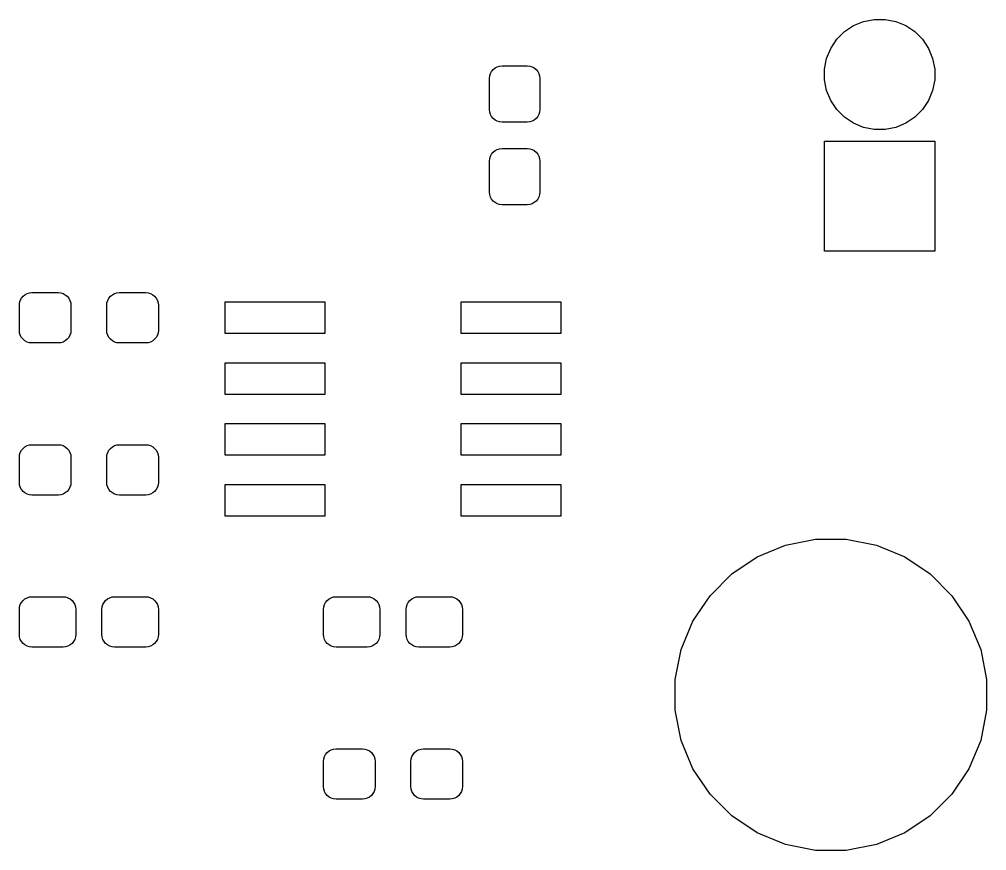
# Model space of a CAD drawing. Extents: x 128.6 to 171.8, y -151.5 to -77.1.
# Drawn here: x 151.58 to 171.78, y -151.46 to -134.1 of the extents above; entities that cross this region are included whole.
import ezdxf

# ---------------------------------------------------------------- set-up
doc = ezdxf.new("R2010")
doc.units = 0
doc.layers.add('BLACK', color=7, linetype='CONTINUOUS')

msp = doc.modelspace()

# ---------------------------------------------------------------- linework, layer by layer
at = {"layer": 'BLACK', "linetype": 'CONTINUOUS'}
for p, q in [((168.811, -134.361), (169, -134.235)), ((169, -134.235), (169.209, -134.148)), ((169.209, -134.148), (169.432, -134.104)), ((169.432, -134.104), (169.658, -134.104)), ((169.658, -134.104), (169.881, -134.148)), ((169.881, -134.148), (170.09, -134.235)), ((170.09, -134.235), (170.279, -134.361)), ((168.651, -134.521), (168.811, -134.361)), ((170.279, -134.361), (170.439, -134.521)), ((168.525, -134.71), (168.651, -134.521)), ((170.439, -134.521), (170.565, -134.71)), ((168.438, -134.919), (168.525, -134.71)), ((170.565, -134.71), (170.652, -134.919)), ((161.516, -135.119), (161.561, -135.094)), ((161.561, -135.094), (161.611, -135.079)), ((161.611, -135.079), (161.662, -135.074)), ((161.662, -135.074), (162.188, -135.074)), ((162.188, -135.074), (162.239, -135.079)), ((162.239, -135.079), (162.289, -135.094)), ((162.289, -135.094), (162.334, -135.119)), ((168.394, -135.142), (168.438, -134.919)), ((170.652, -134.919), (170.696, -135.142)), ((161.399, -135.337), (161.404, -135.286)), ((161.404, -135.286), (161.419, -135.236)), ((161.419, -135.236), (161.444, -135.191)), ((161.444, -135.191), (161.476, -135.151)), ((161.476, -135.151), (161.516, -135.119)), ((162.334, -135.119), (162.374, -135.151)), ((162.374, -135.151), (162.406, -135.191)), ((162.406, -135.191), (162.431, -135.236)), ((162.431, -135.236), (162.446, -135.286)), ((162.446, -135.286), (162.451, -135.337)), ((168.394, -135.368), (168.394, -135.142)), ((170.696, -135.142), (170.696, -135.368)), ((161.399, -135.988), (161.399, -135.337)), ((162.451, -135.337), (162.451, -135.988)), ((168.438, -135.591), (168.394, -135.368)), ((170.696, -135.368), (170.652, -135.591)), ((168.525, -135.8), (168.438, -135.591)), ((170.652, -135.591), (170.565, -135.8)), ((168.651, -135.989), (168.525, -135.8)), ((170.565, -135.8), (170.439, -135.989)), ((161.404, -136.039), (161.399, -135.988)), ((161.419, -136.089), (161.404, -136.039)), ((161.444, -136.134), (161.419, -136.089)), ((162.431, -136.089), (162.406, -136.134)), ((162.446, -136.039), (162.431, -136.089)), ((162.451, -135.988), (162.446, -136.039)), ((168.811, -136.149), (168.651, -135.989)), ((170.439, -135.989), (170.279, -136.149)), ((161.476, -136.174), (161.444, -136.134)), ((161.516, -136.206), (161.476, -136.174)), ((161.561, -136.231), (161.516, -136.206)), ((161.611, -136.246), (161.561, -136.231)), ((161.662, -136.251), (161.611, -136.246)), ((162.188, -136.251), (161.662, -136.251)), ((162.239, -136.246), (162.188, -136.251)), ((162.289, -136.231), (162.239, -136.246)), ((162.334, -136.206), (162.289, -136.231)), ((162.374, -136.174), (162.334, -136.206)), ((162.406, -136.134), (162.374, -136.174)), ((169, -136.275), (168.811, -136.149)), ((169.209, -136.362), (169, -136.275)), ((170.09, -136.275), (169.881, -136.362)), ((170.279, -136.149), (170.09, -136.275)), ((169.432, -136.406), (169.209, -136.362)), ((169.658, -136.406), (169.432, -136.406)), ((169.881, -136.362), (169.658, -136.406)), ((168.394, -138.946), (168.394, -136.644)), ((168.394, -136.644), (170.696, -136.644)), ((170.696, -136.644), (170.696, -138.946)), ((161.419, -136.961), (161.444, -136.916)), ((161.444, -136.916), (161.476, -136.876)), ((161.476, -136.876), (161.516, -136.844)), ((161.516, -136.844), (161.561, -136.819)), ((161.561, -136.819), (161.611, -136.804)), ((161.611, -136.804), (161.662, -136.799)), ((161.662, -136.799), (162.188, -136.799)), ((162.188, -136.799), (162.239, -136.804)), ((162.239, -136.804), (162.289, -136.819)), ((162.289, -136.819), (162.334, -136.844)), ((162.334, -136.844), (162.374, -136.876)), ((162.374, -136.876), (162.406, -136.916)), ((162.406, -136.916), (162.431, -136.961)), ((161.399, -137.062), (161.404, -137.011)), ((161.399, -137.713), (161.399, -137.062)), ((161.404, -137.011), (161.419, -136.961)), ((162.431, -136.961), (162.446, -137.011)), ((162.446, -137.011), (162.451, -137.062)), ((162.451, -137.062), (162.451, -137.713)), ((161.404, -137.764), (161.399, -137.713)), ((162.451, -137.713), (162.446, -137.764)), ((161.419, -137.814), (161.404, -137.764)), ((161.444, -137.859), (161.419, -137.814)), ((161.476, -137.899), (161.444, -137.859)), ((161.516, -137.931), (161.476, -137.899)), ((161.561, -137.956), (161.516, -137.931)), ((162.334, -137.931), (162.289, -137.956)), ((162.374, -137.899), (162.334, -137.931)), ((162.406, -137.859), (162.374, -137.899)), ((162.431, -137.814), (162.406, -137.859)), ((162.446, -137.764), (162.431, -137.814)), ((161.611, -137.971), (161.561, -137.956)), ((161.662, -137.976), (161.611, -137.971)), ((162.188, -137.976), (161.662, -137.976)), ((162.239, -137.971), (162.188, -137.976)), ((162.289, -137.956), (162.239, -137.971)), ((170.696, -138.946), (168.394, -138.946)), ((151.604, -139.971), (151.629, -139.926)), ((151.629, -139.926), (151.661, -139.886)), ((151.661, -139.886), (151.701, -139.854)), ((151.701, -139.854), (151.746, -139.829)), ((151.746, -139.829), (151.796, -139.814)), ((151.796, -139.814), (151.847, -139.809)), ((151.847, -139.809), (152.398, -139.809)), ((152.398, -139.809), (152.449, -139.814)), ((152.449, -139.814), (152.499, -139.829)), ((152.499, -139.829), (152.544, -139.854)), ((152.544, -139.854), (152.584, -139.886)), ((152.584, -139.886), (152.616, -139.926)), ((152.616, -139.926), (152.641, -139.971)), ((153.429, -139.971), (153.454, -139.926)), ((153.454, -139.926), (153.486, -139.886)), ((153.486, -139.886), (153.526, -139.854)), ((153.526, -139.854), (153.571, -139.829)), ((153.571, -139.829), (153.621, -139.814)), ((153.621, -139.814), (153.672, -139.809)), ((153.672, -139.809), (154.223, -139.809)), ((154.223, -139.809), (154.274, -139.814)), ((154.274, -139.814), (154.324, -139.829)), ((154.324, -139.829), (154.369, -139.854)), ((154.369, -139.854), (154.409, -139.886)), ((154.409, -139.886), (154.441, -139.926)), ((154.441, -139.926), (154.466, -139.971)), ((151.584, -140.072), (151.589, -140.021)), ((151.584, -140.598), (151.584, -140.072)), ((151.589, -140.021), (151.604, -139.971)), ((152.641, -139.971), (152.656, -140.021)), ((152.656, -140.021), (152.661, -140.072)), ((152.661, -140.072), (152.661, -140.598)), ((153.409, -140.072), (153.414, -140.021)), ((153.409, -140.598), (153.409, -140.072)), ((153.414, -140.021), (153.429, -139.971)), ((154.466, -139.971), (154.481, -140.021)), ((154.481, -140.021), (154.486, -140.072)), ((154.486, -140.072), (154.486, -140.598)), ((155.88, -140.665), (155.88, -140.005)), ((155.88, -140.005), (157.963, -140.005)), ((157.963, -140.005), (157.963, -140.665)), ((160.807, -140.665), (160.807, -140.005)), ((160.807, -140.005), (162.89, -140.005)), ((162.89, -140.005), (162.89, -140.665)), ((151.589, -140.649), (151.584, -140.598)), ((151.604, -140.699), (151.589, -140.649)), ((151.629, -140.744), (151.604, -140.699)), ((151.661, -140.784), (151.629, -140.744)), ((152.616, -140.744), (152.584, -140.784)), ((152.641, -140.699), (152.616, -140.744)), ((152.656, -140.649), (152.641, -140.699)), ((152.661, -140.598), (152.656, -140.649)), ((153.414, -140.649), (153.409, -140.598)), ((153.429, -140.699), (153.414, -140.649)), ((153.454, -140.744), (153.429, -140.699)), ((153.486, -140.784), (153.454, -140.744)), ((154.441, -140.744), (154.409, -140.784)), ((154.466, -140.699), (154.441, -140.744)), ((154.481, -140.649), (154.466, -140.699)), ((154.486, -140.598), (154.481, -140.649)), ((157.963, -140.665), (155.88, -140.665)), ((162.89, -140.665), (160.807, -140.665)), ((151.701, -140.816), (151.661, -140.784)), ((151.746, -140.841), (151.701, -140.816)), ((151.796, -140.856), (151.746, -140.841)), ((151.847, -140.861), (151.796, -140.856)), ((152.398, -140.861), (151.847, -140.861)), ((152.449, -140.856), (152.398, -140.861)), ((152.499, -140.841), (152.449, -140.856)), ((152.544, -140.816), (152.499, -140.841)), ((152.584, -140.784), (152.544, -140.816)), ((153.526, -140.816), (153.486, -140.784)), ((153.571, -140.841), (153.526, -140.816)), ((153.621, -140.856), (153.571, -140.841)), ((153.672, -140.861), (153.621, -140.856)), ((154.223, -140.861), (153.672, -140.861)), ((154.274, -140.856), (154.223, -140.861)), ((154.324, -140.841), (154.274, -140.856)), ((154.369, -140.816), (154.324, -140.841)), ((154.409, -140.784), (154.369, -140.816)), ((155.88, -141.935), (155.88, -141.275)), ((155.88, -141.275), (157.963, -141.275)), ((157.963, -141.275), (157.963, -141.935)), ((160.807, -141.935), (160.807, -141.275)), ((160.807, -141.275), (162.89, -141.275)), ((162.89, -141.275), (162.89, -141.935)), ((157.963, -141.935), (155.88, -141.935)), ((162.89, -141.935), (160.807, -141.935)), ((155.88, -143.205), (155.88, -142.545)), ((155.88, -142.545), (157.963, -142.545)), ((157.963, -142.545), (157.963, -143.205)), ((160.807, -143.205), (160.807, -142.545)), ((160.807, -142.545), (162.89, -142.545)), ((162.89, -142.545), (162.89, -143.205)), ((151.796, -142.989), (151.847, -142.984)), ((151.847, -142.984), (152.398, -142.984)), ((152.398, -142.984), (152.449, -142.989)), ((153.621, -142.989), (153.672, -142.984)), ((153.672, -142.984), (154.223, -142.984)), ((154.223, -142.984), (154.274, -142.989)), ((151.589, -143.196), (151.604, -143.146)), ((151.604, -143.146), (151.629, -143.101)), ((151.629, -143.101), (151.661, -143.061)), ((151.661, -143.061), (151.701, -143.029)), ((151.701, -143.029), (151.746, -143.004)), ((151.746, -143.004), (151.796, -142.989)), ((152.449, -142.989), (152.499, -143.004)), ((152.499, -143.004), (152.544, -143.029)), ((152.544, -143.029), (152.584, -143.061)), ((152.584, -143.061), (152.616, -143.101)), ((152.616, -143.101), (152.641, -143.146)), ((152.641, -143.146), (152.656, -143.196)), ((153.414, -143.196), (153.429, -143.146)), ((153.429, -143.146), (153.454, -143.101)), ((153.454, -143.101), (153.486, -143.061)), ((153.486, -143.061), (153.526, -143.029)), ((153.526, -143.029), (153.571, -143.004)), ((153.571, -143.004), (153.621, -142.989)), ((154.274, -142.989), (154.324, -143.004)), ((154.324, -143.004), (154.369, -143.029)), ((154.369, -143.029), (154.409, -143.061)), ((154.409, -143.061), (154.441, -143.101)), ((154.441, -143.101), (154.466, -143.146)), ((154.466, -143.146), (154.481, -143.196)), ((151.584, -143.247), (151.589, -143.196)), ((151.584, -143.773), (151.584, -143.247)), ((152.656, -143.196), (152.661, -143.247)), ((152.661, -143.247), (152.661, -143.773)), ((153.409, -143.247), (153.414, -143.196)), ((153.409, -143.773), (153.409, -143.247)), ((154.481, -143.196), (154.486, -143.247)), ((154.486, -143.247), (154.486, -143.773)), ((157.963, -143.205), (155.88, -143.205)), ((162.89, -143.205), (160.807, -143.205)), ((151.589, -143.824), (151.584, -143.773)), ((152.661, -143.773), (152.656, -143.824)), ((153.414, -143.824), (153.409, -143.773)), ((154.486, -143.773), (154.481, -143.824)), ((151.604, -143.874), (151.589, -143.824)), ((151.629, -143.919), (151.604, -143.874)), ((151.661, -143.959), (151.629, -143.919)), ((151.701, -143.991), (151.661, -143.959)), ((151.746, -144.016), (151.701, -143.991)), ((152.544, -143.991), (152.499, -144.016)), ((152.584, -143.959), (152.544, -143.991)), ((152.616, -143.919), (152.584, -143.959)), ((152.641, -143.874), (152.616, -143.919)), ((152.656, -143.824), (152.641, -143.874)), ((153.429, -143.874), (153.414, -143.824)), ((153.454, -143.919), (153.429, -143.874)), ((153.486, -143.959), (153.454, -143.919)), ((153.526, -143.991), (153.486, -143.959)), ((153.571, -144.016), (153.526, -143.991)), ((154.369, -143.991), (154.324, -144.016)), ((154.409, -143.959), (154.369, -143.991)), ((154.441, -143.919), (154.409, -143.959)), ((154.466, -143.874), (154.441, -143.919)), ((154.481, -143.824), (154.466, -143.874)), ((155.88, -144.475), (155.88, -143.815)), ((155.88, -143.815), (157.963, -143.815)), ((157.963, -143.815), (157.963, -144.475)), ((160.807, -144.475), (160.807, -143.815)), ((160.807, -143.815), (162.89, -143.815)), ((162.89, -143.815), (162.89, -144.475)), ((151.796, -144.031), (151.746, -144.016)), ((151.847, -144.036), (151.796, -144.031)), ((152.398, -144.036), (151.847, -144.036)), ((152.449, -144.031), (152.398, -144.036)), ((152.499, -144.016), (152.449, -144.031)), ((153.621, -144.031), (153.571, -144.016)), ((153.672, -144.036), (153.621, -144.031)), ((154.223, -144.036), (153.672, -144.036)), ((154.274, -144.031), (154.223, -144.036)), ((154.324, -144.016), (154.274, -144.031)), ((157.963, -144.475), (155.88, -144.475)), ((162.89, -144.475), (160.807, -144.475)), ((167.581, -145.083), (168.209, -144.958)), ((168.209, -144.958), (168.849, -144.958)), ((168.849, -144.958), (169.477, -145.083)), ((166.989, -145.328), (167.581, -145.083)), ((169.477, -145.083), (170.069, -145.328)), ((166.457, -145.684), (166.989, -145.328)), ((170.069, -145.328), (170.601, -145.684)), ((166.004, -146.137), (166.457, -145.684)), ((170.601, -145.684), (171.054, -146.137)), ((151.661, -146.236), (151.701, -146.204)), ((151.701, -146.204), (151.746, -146.179)), ((151.746, -146.179), (151.796, -146.164)), ((151.796, -146.164), (151.847, -146.159)), ((151.847, -146.159), (152.498, -146.159)), ((152.498, -146.159), (152.549, -146.164)), ((152.549, -146.164), (152.599, -146.179)), ((152.599, -146.179), (152.644, -146.204)), ((152.644, -146.204), (152.684, -146.236)), ((153.386, -146.236), (153.426, -146.204)), ((153.426, -146.204), (153.471, -146.179)), ((153.471, -146.179), (153.521, -146.164)), ((153.521, -146.164), (153.572, -146.159)), ((153.572, -146.159), (154.223, -146.159)), ((154.223, -146.159), (154.274, -146.164)), ((154.274, -146.164), (154.324, -146.179)), ((154.324, -146.179), (154.369, -146.204)), ((154.369, -146.204), (154.409, -146.236)), ((158.011, -146.236), (158.051, -146.204)), ((158.051, -146.204), (158.096, -146.179)), ((158.096, -146.179), (158.146, -146.164)), ((158.146, -146.164), (158.197, -146.159)), ((158.197, -146.159), (158.848, -146.159)), ((158.848, -146.159), (158.899, -146.164)), ((158.899, -146.164), (158.949, -146.179)), ((158.949, -146.179), (158.994, -146.204)), ((158.994, -146.204), (159.034, -146.236)), ((159.736, -146.236), (159.776, -146.204)), ((159.776, -146.204), (159.821, -146.179)), ((159.821, -146.179), (159.871, -146.164)), ((159.871, -146.164), (159.922, -146.159)), ((159.922, -146.159), (160.573, -146.159)), ((160.573, -146.159), (160.624, -146.164)), ((160.624, -146.164), (160.674, -146.179)), ((160.674, -146.179), (160.719, -146.204)), ((160.719, -146.204), (160.759, -146.236)), ((165.648, -146.669), (166.004, -146.137)), ((171.054, -146.137), (171.41, -146.669)), ((151.584, -146.422), (151.589, -146.371)), ((151.589, -146.371), (151.604, -146.321)), ((151.604, -146.321), (151.629, -146.276)), ((151.629, -146.276), (151.661, -146.236)), ((152.684, -146.236), (152.716, -146.276)), ((152.716, -146.276), (152.741, -146.321)), ((152.741, -146.321), (152.756, -146.371)), ((152.756, -146.371), (152.761, -146.422)), ((153.309, -146.422), (153.314, -146.371)), ((153.314, -146.371), (153.329, -146.321)), ((153.329, -146.321), (153.354, -146.276)), ((153.354, -146.276), (153.386, -146.236)), ((154.409, -146.236), (154.441, -146.276)), ((154.441, -146.276), (154.466, -146.321)), ((154.466, -146.321), (154.481, -146.371)), ((154.481, -146.371), (154.486, -146.422)), ((157.934, -146.422), (157.939, -146.371)), ((157.939, -146.371), (157.954, -146.321)), ((157.954, -146.321), (157.979, -146.276)), ((157.979, -146.276), (158.011, -146.236)), ((159.034, -146.236), (159.066, -146.276)), ((159.066, -146.276), (159.091, -146.321)), ((159.091, -146.321), (159.106, -146.371)), ((159.106, -146.371), (159.111, -146.422)), ((159.659, -146.422), (159.664, -146.371)), ((159.664, -146.371), (159.679, -146.321)), ((159.679, -146.321), (159.704, -146.276)), ((159.704, -146.276), (159.736, -146.236)), ((160.759, -146.236), (160.791, -146.276)), ((160.791, -146.276), (160.816, -146.321)), ((160.816, -146.321), (160.831, -146.371)), ((160.831, -146.371), (160.836, -146.422)), ((151.584, -146.948), (151.584, -146.422)), ((152.761, -146.422), (152.761, -146.948)), ((153.309, -146.948), (153.309, -146.422)), ((154.486, -146.422), (154.486, -146.948)), ((157.934, -146.948), (157.934, -146.422)), ((159.111, -146.422), (159.111, -146.948)), ((159.659, -146.948), (159.659, -146.422)), ((160.836, -146.422), (160.836, -146.948)), ((165.403, -147.261), (165.648, -146.669)), ((171.41, -146.669), (171.655, -147.261)), ((151.589, -146.999), (151.584, -146.948)), ((151.604, -147.049), (151.589, -146.999)), ((152.756, -146.999), (152.741, -147.049)), ((152.761, -146.948), (152.756, -146.999)), ((153.314, -146.999), (153.309, -146.948)), ((153.329, -147.049), (153.314, -146.999)), ((154.481, -146.999), (154.466, -147.049)), ((154.486, -146.948), (154.481, -146.999)), ((157.939, -146.999), (157.934, -146.948)), ((157.954, -147.049), (157.939, -146.999)), ((159.106, -146.999), (159.091, -147.049)), ((159.111, -146.948), (159.106, -146.999)), ((159.664, -146.999), (159.659, -146.948)), ((159.679, -147.049), (159.664, -146.999)), ((160.831, -146.999), (160.816, -147.049)), ((160.836, -146.948), (160.831, -146.999)), ((151.629, -147.094), (151.604, -147.049)), ((151.661, -147.134), (151.629, -147.094)), ((151.701, -147.166), (151.661, -147.134)), ((151.746, -147.191), (151.701, -147.166)), ((151.796, -147.206), (151.746, -147.191)), ((151.847, -147.211), (151.796, -147.206)), ((152.498, -147.211), (151.847, -147.211)), ((152.549, -147.206), (152.498, -147.211)), ((152.599, -147.191), (152.549, -147.206)), ((152.644, -147.166), (152.599, -147.191)), ((152.684, -147.134), (152.644, -147.166)), ((152.716, -147.094), (152.684, -147.134)), ((152.741, -147.049), (152.716, -147.094)), ((153.354, -147.094), (153.329, -147.049)), ((153.386, -147.134), (153.354, -147.094)), ((153.426, -147.166), (153.386, -147.134)), ((153.471, -147.191), (153.426, -147.166)), ((153.521, -147.206), (153.471, -147.191)), ((153.572, -147.211), (153.521, -147.206)), ((154.223, -147.211), (153.572, -147.211)), ((154.274, -147.206), (154.223, -147.211)), ((154.324, -147.191), (154.274, -147.206)), ((154.369, -147.166), (154.324, -147.191)), ((154.409, -147.134), (154.369, -147.166)), ((154.441, -147.094), (154.409, -147.134)), ((154.466, -147.049), (154.441, -147.094)), ((157.979, -147.094), (157.954, -147.049)), ((158.011, -147.134), (157.979, -147.094)), ((158.051, -147.166), (158.011, -147.134)), ((158.096, -147.191), (158.051, -147.166)), ((158.146, -147.206), (158.096, -147.191)), ((158.197, -147.211), (158.146, -147.206)), ((158.848, -147.211), (158.197, -147.211)), ((158.899, -147.206), (158.848, -147.211)), ((158.949, -147.191), (158.899, -147.206)), ((158.994, -147.166), (158.949, -147.191)), ((159.034, -147.134), (158.994, -147.166)), ((159.066, -147.094), (159.034, -147.134)), ((159.091, -147.049), (159.066, -147.094)), ((159.704, -147.094), (159.679, -147.049)), ((159.736, -147.134), (159.704, -147.094)), ((159.776, -147.166), (159.736, -147.134)), ((159.821, -147.191), (159.776, -147.166)), ((159.871, -147.206), (159.821, -147.191)), ((159.922, -147.211), (159.871, -147.206)), ((160.573, -147.211), (159.922, -147.211)), ((160.624, -147.206), (160.573, -147.211)), ((160.674, -147.191), (160.624, -147.206)), ((160.719, -147.166), (160.674, -147.191)), ((160.759, -147.134), (160.719, -147.166)), ((160.791, -147.094), (160.759, -147.134)), ((160.816, -147.049), (160.791, -147.094)), ((165.278, -147.889), (165.403, -147.261)), ((171.655, -147.261), (171.78, -147.889)), ((165.278, -148.529), (165.278, -147.889)), ((171.78, -147.889), (171.78, -148.529)), ((165.403, -149.157), (165.278, -148.529)), ((171.78, -148.529), (171.655, -149.157)), ((165.648, -149.749), (165.403, -149.157)), ((171.655, -149.157), (171.41, -149.749)), ((157.979, -149.451), (158.011, -149.411)), ((158.011, -149.411), (158.051, -149.379)), ((158.051, -149.379), (158.096, -149.354)), ((158.096, -149.354), (158.146, -149.339)), ((158.146, -149.339), (158.197, -149.334)), ((158.197, -149.334), (158.748, -149.334)), ((158.748, -149.334), (158.799, -149.339)), ((158.799, -149.339), (158.849, -149.354)), ((158.849, -149.354), (158.894, -149.379)), ((158.894, -149.379), (158.934, -149.411)), ((158.934, -149.411), (158.966, -149.451)), ((159.804, -149.451), (159.836, -149.411)), ((159.836, -149.411), (159.876, -149.379)), ((159.876, -149.379), (159.921, -149.354)), ((159.921, -149.354), (159.971, -149.339)), ((159.971, -149.339), (160.022, -149.334)), ((160.022, -149.334), (160.573, -149.334)), ((160.573, -149.334), (160.624, -149.339)), ((160.624, -149.339), (160.674, -149.354)), ((160.674, -149.354), (160.719, -149.379)), ((160.719, -149.379), (160.759, -149.411)), ((160.759, -149.411), (160.791, -149.451)), ((157.934, -149.597), (157.939, -149.546)), ((157.934, -150.123), (157.934, -149.597)), ((157.939, -149.546), (157.954, -149.496)), ((157.954, -149.496), (157.979, -149.451)), ((158.966, -149.451), (158.991, -149.496)), ((158.991, -149.496), (159.006, -149.546)), ((159.006, -149.546), (159.011, -149.597)), ((159.011, -149.597), (159.011, -150.123)), ((159.759, -149.597), (159.764, -149.546)), ((159.759, -150.123), (159.759, -149.597)), ((159.764, -149.546), (159.779, -149.496)), ((159.779, -149.496), (159.804, -149.451)), ((160.791, -149.451), (160.816, -149.496)), ((160.816, -149.496), (160.831, -149.546)), ((160.831, -149.546), (160.836, -149.597)), ((160.836, -149.597), (160.836, -150.123)), ((166.004, -150.281), (165.648, -149.749)), ((171.41, -149.749), (171.054, -150.281)), ((157.939, -150.174), (157.934, -150.123)), ((157.954, -150.224), (157.939, -150.174)), ((157.979, -150.269), (157.954, -150.224)), ((158.991, -150.224), (158.966, -150.269)), ((159.006, -150.174), (158.991, -150.224)), ((159.011, -150.123), (159.006, -150.174)), ((159.764, -150.174), (159.759, -150.123)), ((159.779, -150.224), (159.764, -150.174)), ((159.804, -150.269), (159.779, -150.224)), ((160.816, -150.224), (160.791, -150.269)), ((160.831, -150.174), (160.816, -150.224)), ((160.836, -150.123), (160.831, -150.174)), ((158.011, -150.309), (157.979, -150.269)), ((158.051, -150.341), (158.011, -150.309)), ((158.096, -150.366), (158.051, -150.341)), ((158.146, -150.381), (158.096, -150.366)), ((158.197, -150.386), (158.146, -150.381)), ((158.748, -150.386), (158.197, -150.386)), ((158.799, -150.381), (158.748, -150.386)), ((158.849, -150.366), (158.799, -150.381)), ((158.894, -150.341), (158.849, -150.366)), ((158.934, -150.309), (158.894, -150.341)), ((158.966, -150.269), (158.934, -150.309)), ((159.836, -150.309), (159.804, -150.269)), ((159.876, -150.341), (159.836, -150.309)), ((159.921, -150.366), (159.876, -150.341)), ((159.971, -150.381), (159.921, -150.366)), ((160.022, -150.386), (159.971, -150.381)), ((160.573, -150.386), (160.022, -150.386)), ((160.624, -150.381), (160.573, -150.386)), ((160.674, -150.366), (160.624, -150.381)), ((160.719, -150.341), (160.674, -150.366)), ((160.759, -150.309), (160.719, -150.341)), ((160.791, -150.269), (160.759, -150.309)), ((166.457, -150.734), (166.004, -150.281)), ((171.054, -150.281), (170.601, -150.734)), ((166.989, -151.09), (166.457, -150.734)), ((170.601, -150.734), (170.069, -151.09)), ((167.581, -151.335), (166.989, -151.09)), ((170.069, -151.09), (169.477, -151.335)), ((168.209, -151.46), (167.581, -151.335)), ((168.849, -151.46), (168.209, -151.46)), ((169.477, -151.335), (168.849, -151.46))]:
    msp.add_line(p, q, dxfattribs=at)

doc.saveas('drawing.dxf')
